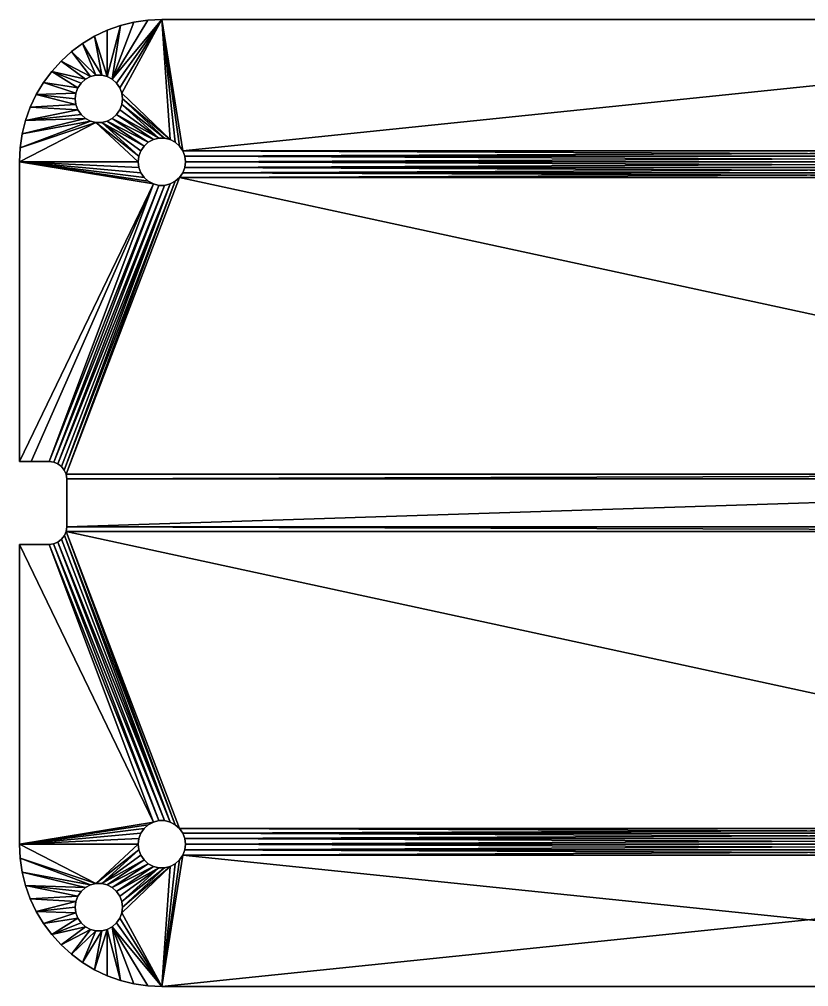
# Model space of a CAD drawing. Extents: x -30875 to 30527, y -21720 to 15906.
# Drawn here: x -30875 to -174, y -21720 to 15906 of the extents above; entities that cross this region are included whole.
import ezdxf

# ---------------------------------------------------------------- set-up
doc = ezdxf.new("R2010")
doc.units = 0
doc.layers.get('0').update_dxf_attribs({"linetype": 'CONTINUOUS'})

msp = doc.modelspace()

# ---------------------------------------------------------------- linework, layer by layer
at = {"color": 7}
for points in [[(-25878, 15879), (-25335, 15906), (-27259, 13574), (-25878, 15879)], [(-27259, 13574), (-25335, 15906), (-27092, 13427), (-27259, 13574)], [(-25878, 15879, -692), (-27259, 13574, -692), (-25335, 15906, -692), (-25878, 15879, -692)], [(-25335, 15906, -692), (-27259, 13574, -692), (-27092, 13427, -692), (-25335, 15906, -692)], [(-27259, 13574), (-26416, 15800), (-25878, 15879), (-27259, 13574)], [(-25878, 15879, -692), (-26416, 15800, -692), (-27259, 13574, -692), (-25878, 15879, -692)], [(-27092, 13427), (-25335, 15906), (-26965, 13243), (-27092, 13427)], [(-25335, 15906, -692), (-27092, 13427, -692), (-26965, 13243, -692), (-25335, 15906, -692)], [(-26965, 13243), (-25335, 15906), (-26887, 13035), (-26965, 13243)], [(-26965, 13243, -692), (-26887, 13035, -692), (-25335, 15906, -692), (-26965, 13243, -692)], [(-26887, 13035), (-25335, 15906), (-25007, 11229), (-26887, 13035)], [(-25007, 11229, -692), (-25335, 15906, -692), (-26887, 13035, -692), (-25007, 11229, -692)], [(-25878, 15879, -692), (-25878, 15879), (-26416, 15800, -692), (-25878, 15879, -692)], [(-26416, 15800, -692), (-25878, 15879), (-26416, 15800), (-26416, 15800, -692)], [(-25335, 15906, -692), (-25335, 15906), (-25878, 15879, -692), (-25335, 15906, -692)], [(-25878, 15879, -692), (-25335, 15906), (-25878, 15879), (-25878, 15879, -692)], [(24987, 15906), (-24517, 10795), (-25335, 15906), (24987, 15906)], [(-25335, 15906), (-24517, 10795), (-24644, 10978), (-25335, 15906)], [(-25335, 15906), (-24644, 10978), (-24810, 11126), (-25335, 15906)], [(-24810, 11126), (-25007, 11229), (-25335, 15906), (-24810, 11126)], [(24987, 15906), (-25335, 15906), (24987, 15906, -692), (24987, 15906)], [(24987, 15906, -692), (-25335, 15906), (-25335, 15906, -692), (24987, 15906, -692)], [(24987, 15906, -692), (-25335, 15906, -692), (-24517, 10795, -692), (24987, 15906, -692)], [(-24517, 10795, -692), (-25335, 15906, -692), (-24644, 10978, -692), (-24517, 10795, -692)], [(-24644, 10978, -692), (-25335, 15906, -692), (-24810, 11126, -692), (-24644, 10978, -692)], [(-24810, 11126, -692), (-25335, 15906, -692), (-25007, 11229, -692), (-24810, 11126, -692)], [(24169, 10795), (-24517, 10795), (24987, 15906), (24169, 10795)], [(-24517, 10795, -692), (24169, 10795, -692), (24987, 15906, -692), (-24517, 10795, -692)], [(-27456, 13678), (-27946, 15252), (-27455, 15484), (-27456, 13678)], [(-27455, 15484, -692), (-27455, 15484), (-27946, 15252, -692), (-27455, 15484, -692)], [(-27946, 15252, -692), (-27455, 15484), (-27946, 15252), (-27946, 15252, -692)], [(-27456, 13678, -692), (-27455, 15484, -692), (-27946, 15252, -692), (-27456, 13678, -692)], [(-27456, 13678), (-27455, 15484), (-26943, 15667), (-27456, 13678)], [(-27456, 13678), (-26943, 15667), (-27259, 13574), (-27456, 13678)], [(-27259, 13574, -692), (-26943, 15667, -692), (-27456, 13678, -692), (-27259, 13574, -692)], [(-27456, 13678, -692), (-26943, 15667, -692), (-27455, 15484, -692), (-27456, 13678, -692)], [(-26943, 15667, -692), (-26943, 15667), (-27455, 15484, -692), (-26943, 15667, -692)], [(-27455, 15484, -692), (-26943, 15667), (-27455, 15484), (-27455, 15484, -692)], [(-27259, 13574), (-26943, 15667), (-26416, 15800), (-27259, 13574)], [(-27259, 13574, -692), (-26416, 15800, -692), (-26943, 15667, -692), (-27259, 13574, -692)], [(-26416, 15800, -692), (-26416, 15800), (-26943, 15667, -692), (-26416, 15800, -692)], [(-26943, 15667, -692), (-26416, 15800), (-26943, 15667), (-26943, 15667, -692)], [(-27672, 13731), (-28413, 14972), (-27946, 15252), (-27672, 13731)], [(-27946, 15252, -692), (-27946, 15252), (-28413, 14972, -692), (-27946, 15252, -692)], [(-28413, 14972, -692), (-27946, 15252), (-28413, 14972), (-28413, 14972, -692)], [(-27672, 13731, -692), (-27946, 15252, -692), (-28413, 14972, -692), (-27672, 13731, -692)], [(-27672, 13731), (-27946, 15252), (-27456, 13678), (-27672, 13731)], [(-27456, 13678, -692), (-27946, 15252, -692), (-27672, 13731, -692), (-27456, 13678, -692)], [(-27894, 13731), (-28849, 14649), (-28413, 14972), (-27894, 13731)], [(-28413, 14972, -692), (-28413, 14972), (-28849, 14649, -692), (-28413, 14972, -692)], [(-28849, 14649, -692), (-28413, 14972), (-28849, 14649), (-28849, 14649, -692)], [(-27894, 13731, -692), (-28413, 14972, -692), (-28849, 14649, -692), (-27894, 13731, -692)], [(-27894, 13731), (-28413, 14972), (-27672, 13731), (-27894, 13731)], [(-27672, 13731, -692), (-28413, 14972, -692), (-27894, 13731, -692), (-27672, 13731, -692)], [(-28110, 13678), (-29252, 14283), (-28849, 14649), (-28110, 13678)], [(-28849, 14649, -692), (-28849, 14649), (-29252, 14283, -692), (-28849, 14649, -692)], [(-29252, 14283, -692), (-28849, 14649), (-29252, 14283), (-29252, 14283, -692)], [(-28110, 13678, -692), (-28849, 14649, -692), (-29252, 14283, -692), (-28110, 13678, -692)], [(-28110, 13678), (-28849, 14649), (-27894, 13731), (-28110, 13678)], [(-27894, 13731, -692), (-28849, 14649, -692), (-28110, 13678, -692), (-27894, 13731, -692)], [(-28308, 13574), (-29617, 13881), (-29252, 14283), (-28308, 13574)], [(-29252, 14283, -692), (-29252, 14283), (-29617, 13881, -692), (-29252, 14283, -692)], [(-29617, 13881, -692), (-29252, 14283), (-29617, 13881), (-29617, 13881, -692)], [(-28308, 13574, -692), (-29252, 14283, -692), (-29617, 13881, -692), (-28308, 13574, -692)], [(-28308, 13574), (-29252, 14283), (-28110, 13678), (-28308, 13574)], [(-28110, 13678, -692), (-29252, 14283, -692), (-28308, 13574, -692), (-28110, 13678, -692)], [(-28601, 13243), (-29941, 13444), (-29617, 13881), (-28601, 13243)], [(-29617, 13881, -692), (-29617, 13881), (-29941, 13444, -692), (-29617, 13881, -692)], [(-29941, 13444, -692), (-29617, 13881), (-29941, 13444), (-29941, 13444, -692)], [(-28601, 13243, -692), (-29617, 13881, -692), (-29941, 13444, -692), (-28601, 13243, -692)], [(-28601, 13243), (-29617, 13881), (-28474, 13427), (-28601, 13243)], [(-28474, 13427), (-29617, 13881), (-28308, 13574), (-28474, 13427)], [(-28308, 13574, -692), (-29617, 13881, -692), (-28474, 13427, -692), (-28308, 13574, -692)], [(-28474, 13427, -692), (-29617, 13881, -692), (-28601, 13243, -692), (-28474, 13427, -692)], [(-28308, 13574), (-28308, 13574, -692), (-28474, 13427), (-28308, 13574)], [(-28474, 13427), (-28308, 13574, -692), (-28474, 13427, -692), (-28474, 13427)], [(-28110, 13678), (-28110, 13678, -692), (-28308, 13574), (-28110, 13678)], [(-28308, 13574), (-28110, 13678, -692), (-28308, 13574, -692), (-28308, 13574)], [(-27894, 13731), (-27894, 13731, -692), (-28110, 13678), (-27894, 13731)], [(-28110, 13678), (-27894, 13731, -692), (-28110, 13678, -692), (-28110, 13678)], [(-27672, 13731), (-27672, 13731, -692), (-27894, 13731), (-27672, 13731)], [(-27894, 13731), (-27672, 13731, -692), (-27894, 13731, -692), (-27894, 13731)], [(-27456, 13678), (-27456, 13678, -692), (-27672, 13731), (-27456, 13678)], [(-27672, 13731), (-27456, 13678, -692), (-27672, 13731, -692), (-27672, 13731)], [(-27259, 13574), (-27259, 13574, -692), (-27456, 13678), (-27259, 13574)], [(-27456, 13678), (-27259, 13574, -692), (-27456, 13678, -692), (-27456, 13678)], [(-27092, 13427), (-27092, 13427, -692), (-27259, 13574), (-27092, 13427)], [(-27259, 13574), (-27092, 13427, -692), (-27259, 13574, -692), (-27259, 13574)], [(-28680, 13035), (-30221, 12978), (-29941, 13444), (-28680, 13035)], [(-29941, 13444, -692), (-29941, 13444), (-30221, 12978, -692), (-29941, 13444, -692)], [(-30221, 12978, -692), (-29941, 13444), (-30221, 12978), (-30221, 12978, -692)], [(-28680, 13035, -692), (-29941, 13444, -692), (-30221, 12978, -692), (-28680, 13035, -692)], [(-28680, 13035), (-29941, 13444), (-28601, 13243), (-28680, 13035)], [(-28601, 13243, -692), (-29941, 13444, -692), (-28680, 13035, -692), (-28601, 13243, -692)], [(-28601, 13243), (-28601, 13243, -692), (-28680, 13035), (-28601, 13243)], [(-28680, 13035), (-28601, 13243, -692), (-28680, 13035, -692), (-28680, 13035)], [(-28474, 13427), (-28474, 13427, -692), (-28601, 13243), (-28474, 13427)], [(-28601, 13243), (-28474, 13427, -692), (-28601, 13243, -692), (-28601, 13243)], [(-26965, 13243), (-26965, 13243, -692), (-27092, 13427), (-26965, 13243)], [(-27092, 13427), (-26965, 13243, -692), (-27092, 13427, -692), (-27092, 13427)], [(-26887, 13035), (-26887, 13035, -692), (-26965, 13243), (-26887, 13035)], [(-26965, 13243), (-26887, 13035, -692), (-26965, 13243, -692), (-26965, 13243)], [(-28680, 12593), (-30453, 12486), (-30221, 12978), (-28680, 12593)], [(-30221, 12978, -692), (-30221, 12978), (-30453, 12486, -692), (-30221, 12978, -692)], [(-30453, 12486, -692), (-30221, 12978), (-30453, 12486), (-30453, 12486, -692)], [(-28680, 12593, -692), (-30221, 12978, -692), (-30453, 12486, -692), (-28680, 12593, -692)], [(-28706, 12814), (-30221, 12978), (-28680, 13035), (-28706, 12814)], [(-28680, 13035, -692), (-30221, 12978, -692), (-28706, 12814, -692), (-28680, 13035, -692)], [(-28680, 12593), (-30221, 12978), (-28706, 12814), (-28680, 12593)], [(-28706, 12814, -692), (-30221, 12978, -692), (-28680, 12593, -692), (-28706, 12814, -692)], [(-28680, 13035), (-28680, 13035, -692), (-28706, 12814), (-28680, 13035)], [(-28706, 12814), (-28680, 13035, -692), (-28706, 12814, -692), (-28706, 12814)], [(-28706, 12814), (-28706, 12814, -692), (-28680, 12593), (-28706, 12814)], [(-28680, 12593), (-28706, 12814, -692), (-28680, 12593, -692), (-28680, 12593)], [(-26887, 13035), (-25007, 11229), (-26860, 12814), (-26887, 13035)], [(-26860, 12814), (-26860, 12814, -692), (-26887, 13035), (-26860, 12814)], [(-26887, 13035), (-26860, 12814, -692), (-26887, 13035, -692), (-26887, 13035)], [(-25007, 11229, -692), (-26887, 13035, -692), (-26860, 12814, -692), (-25007, 11229, -692)], [(-26860, 12814), (-25223, 11283), (-26887, 12593), (-26860, 12814)], [(-26887, 12593), (-26887, 12593, -692), (-26860, 12814), (-26887, 12593)], [(-26860, 12814), (-26887, 12593, -692), (-26860, 12814, -692), (-26860, 12814)], [(-25223, 11283, -692), (-26860, 12814, -692), (-26887, 12593, -692), (-25223, 11283, -692)], [(-26860, 12814), (-25007, 11229), (-25223, 11283), (-26860, 12814)], [(-25007, 11229, -692), (-26860, 12814, -692), (-25223, 11283, -692), (-25007, 11229, -692)], [(-28601, 12385), (-30636, 11974), (-30453, 12486), (-28601, 12385)], [(-30453, 12486, -692), (-30453, 12486), (-30636, 11974, -692), (-30453, 12486, -692)], [(-30636, 11974, -692), (-30453, 12486), (-30636, 11974), (-30636, 11974, -692)], [(-28601, 12385, -692), (-30453, 12486, -692), (-30636, 11974, -692), (-28601, 12385, -692)], [(-28601, 12385), (-30453, 12486), (-28680, 12593), (-28601, 12385)], [(-28680, 12593, -692), (-30453, 12486, -692), (-28601, 12385, -692), (-28680, 12593, -692)], [(-28680, 12593), (-28680, 12593, -692), (-28601, 12385), (-28680, 12593)], [(-28601, 12385), (-28680, 12593, -692), (-28601, 12385, -692), (-28601, 12385)], [(-25446, 11283), (-26965, 12385), (-26887, 12593), (-25446, 11283)], [(-26965, 12385), (-26965, 12385, -692), (-26887, 12593), (-26965, 12385)], [(-26887, 12593), (-26965, 12385, -692), (-26887, 12593, -692), (-26887, 12593)], [(-25446, 11283, -692), (-26887, 12593, -692), (-26965, 12385, -692), (-25446, 11283, -692)], [(-26887, 12593), (-25223, 11283), (-25446, 11283), (-26887, 12593)], [(-25223, 11283, -692), (-26887, 12593, -692), (-25446, 11283, -692), (-25223, 11283, -692)], [(-28110, 11951), (-30768, 11447), (-28308, 12055), (-28110, 11951)], [(-28308, 12055), (-30768, 11447), (-30636, 11974), (-28308, 12055)], [(-28308, 12055, -692), (-30636, 11974, -692), (-30768, 11447, -692), (-28308, 12055, -692)], [(-28308, 12055, -692), (-30768, 11447, -692), (-28110, 11951, -692), (-28308, 12055, -692)], [(-28474, 12202), (-30636, 11974), (-28601, 12385), (-28474, 12202)], [(-28601, 12385, -692), (-30636, 11974, -692), (-28474, 12202, -692), (-28601, 12385, -692)], [(-28308, 12055), (-30636, 11974), (-28474, 12202), (-28308, 12055)], [(-28474, 12202, -692), (-30636, 11974, -692), (-28308, 12055, -692), (-28474, 12202, -692)], [(-28601, 12385), (-28601, 12385, -692), (-28474, 12202), (-28601, 12385)], [(-28474, 12202), (-28601, 12385, -692), (-28474, 12202, -692), (-28474, 12202)], [(-28474, 12202), (-28474, 12202, -692), (-28308, 12055), (-28474, 12202)], [(-28308, 12055), (-28474, 12202, -692), (-28308, 12055, -692), (-28308, 12055)], [(-28308, 12055), (-28308, 12055, -692), (-28110, 11951), (-28308, 12055)], [(-28110, 11951), (-28308, 12055, -692), (-28110, 11951, -692), (-28110, 11951)], [(-25859, 11126), (-27456, 11951), (-27259, 12055), (-25859, 11126)], [(-27456, 11951), (-27456, 11951, -692), (-27259, 12055), (-27456, 11951)], [(-27259, 12055), (-27456, 11951, -692), (-27259, 12055, -692), (-27259, 12055)], [(-25859, 11126, -692), (-27259, 12055, -692), (-27456, 11951, -692), (-25859, 11126, -692)], [(-25662, 11229), (-27259, 12055), (-27092, 12202), (-25662, 11229)], [(-27259, 12055), (-27259, 12055, -692), (-27092, 12202), (-27259, 12055)], [(-27092, 12202), (-27259, 12055, -692), (-27092, 12202, -692), (-27092, 12202)], [(-25662, 11229, -692), (-27092, 12202, -692), (-27259, 12055, -692), (-25662, 11229, -692)], [(-25859, 11126), (-27259, 12055), (-25662, 11229), (-25859, 11126)], [(-25662, 11229, -692), (-27259, 12055, -692), (-25859, 11126, -692), (-25662, 11229, -692)], [(-25446, 11283), (-27092, 12202), (-26965, 12385), (-25446, 11283)], [(-27092, 12202), (-27092, 12202, -692), (-26965, 12385), (-27092, 12202)], [(-26965, 12385), (-27092, 12202, -692), (-26965, 12385, -692), (-26965, 12385)], [(-25446, 11283, -692), (-26965, 12385, -692), (-27092, 12202, -692), (-25446, 11283, -692)], [(-25662, 11229), (-27092, 12202), (-25446, 11283), (-25662, 11229)], [(-25446, 11283, -692), (-27092, 12202, -692), (-25662, 11229, -692), (-25446, 11283, -692)], [(-26258, 10366), (-30875, 10366), (-27894, 11898), (-26258, 10366)], [(-30875, 10366), (-30848, 10909), (-27894, 11898), (-30875, 10366)], [(-27894, 11898, -692), (-30848, 10909, -692), (-30875, 10366, -692), (-27894, 11898, -692)], [(-27894, 11898, -692), (-30875, 10366, -692), (-26258, 10366, -692), (-27894, 11898, -692)], [(-27894, 11898), (-30848, 10909), (-28110, 11951), (-27894, 11898)], [(-28110, 11951), (-30848, 10909), (-30768, 11447), (-28110, 11951)], [(-28110, 11951, -692), (-30768, 11447, -692), (-30848, 10909, -692), (-28110, 11951, -692)], [(-28110, 11951, -692), (-30848, 10909, -692), (-27894, 11898, -692), (-28110, 11951, -692)], [(-30636, 11974, -692), (-30636, 11974), (-30768, 11447, -692), (-30636, 11974, -692)], [(-30768, 11447, -692), (-30636, 11974), (-30768, 11447), (-30768, 11447, -692)], [(-28110, 11951), (-28110, 11951, -692), (-27894, 11898), (-28110, 11951)], [(-27894, 11898), (-28110, 11951, -692), (-27894, 11898, -692), (-27894, 11898)], [(-26258, 10366), (-27894, 11898), (-26231, 10587), (-26258, 10366)], [(-26231, 10587), (-27894, 11898), (-27672, 11898), (-26231, 10587)], [(-27894, 11898), (-27894, 11898, -692), (-27672, 11898), (-27894, 11898)], [(-27672, 11898), (-27894, 11898, -692), (-27672, 11898, -692), (-27672, 11898)], [(-26231, 10587, -692), (-27672, 11898, -692), (-27894, 11898, -692), (-26231, 10587, -692)], [(-26231, 10587, -692), (-27894, 11898, -692), (-26258, 10366, -692), (-26231, 10587, -692)], [(-26026, 10978), (-27672, 11898), (-27456, 11951), (-26026, 10978)], [(-27672, 11898), (-27672, 11898, -692), (-27456, 11951), (-27672, 11898)], [(-27456, 11951), (-27672, 11898, -692), (-27456, 11951, -692), (-27456, 11951)], [(-26026, 10978, -692), (-27456, 11951, -692), (-27672, 11898, -692), (-26026, 10978, -692)], [(-26231, 10587), (-27672, 11898), (-26152, 10795), (-26231, 10587)], [(-26152, 10795), (-27672, 11898), (-26026, 10978), (-26152, 10795)], [(-26026, 10978, -692), (-27672, 11898, -692), (-26152, 10795, -692), (-26026, 10978, -692)], [(-26152, 10795, -692), (-27672, 11898, -692), (-26231, 10587, -692), (-26152, 10795, -692)], [(-26026, 10978), (-27456, 11951), (-25859, 11126), (-26026, 10978)], [(-25859, 11126, -692), (-27456, 11951, -692), (-26026, 10978, -692), (-25859, 11126, -692)], [(-30768, 11447, -692), (-30768, 11447), (-30848, 10909, -692), (-30768, 11447, -692)], [(-30848, 10909, -692), (-30768, 11447), (-30848, 10909), (-30848, 10909, -692)], [(-26152, 10795, -692), (-26152, 10795), (-26026, 10978, -692), (-26152, 10795, -692)], [(-26026, 10978, -692), (-26152, 10795), (-26026, 10978), (-26026, 10978, -692)], [(-26026, 10978, -692), (-26026, 10978), (-25859, 11126, -692), (-26026, 10978, -692)], [(-25859, 11126, -692), (-26026, 10978), (-25859, 11126), (-25859, 11126, -692)], [(-25859, 11126, -692), (-25859, 11126), (-25662, 11229, -692), (-25859, 11126, -692)], [(-25662, 11229, -692), (-25859, 11126), (-25662, 11229), (-25662, 11229, -692)], [(-25662, 11229, -692), (-25662, 11229), (-25446, 11283, -692), (-25662, 11229, -692)], [(-25446, 11283, -692), (-25662, 11229), (-25446, 11283), (-25446, 11283, -692)], [(-25446, 11283, -692), (-25446, 11283), (-25223, 11283, -692), (-25446, 11283, -692)], [(-25223, 11283, -692), (-25446, 11283), (-25223, 11283), (-25223, 11283, -692)], [(-25223, 11283, -692), (-25223, 11283), (-25007, 11229, -692), (-25223, 11283, -692)], [(-25007, 11229, -692), (-25223, 11283), (-25007, 11229), (-25007, 11229, -692)], [(-25007, 11229, -692), (-25007, 11229), (-24810, 11126, -692), (-25007, 11229, -692)], [(-24810, 11126, -692), (-25007, 11229), (-24810, 11126), (-24810, 11126, -692)], [(-24810, 11126, -692), (-24810, 11126), (-24644, 10978, -692), (-24810, 11126, -692)], [(-24644, 10978, -692), (-24810, 11126), (-24644, 10978), (-24644, 10978, -692)], [(-24644, 10978, -692), (-24644, 10978), (-24517, 10795, -692), (-24644, 10978, -692)], [(-24517, 10795, -692), (-24644, 10978), (-24517, 10795), (-24517, 10795, -692)], [(-30848, 10909, -692), (-30848, 10909), (-30875, 10366, -692), (-30848, 10909, -692)], [(-30875, 10366, -692), (-30848, 10909), (-30875, 10366), (-30875, 10366, -692)], [(-26258, 10366, -692), (-26258, 10366), (-26231, 10587, -692), (-26258, 10366, -692)], [(-26231, 10587, -692), (-26258, 10366), (-26231, 10587), (-26231, 10587, -692)], [(-26231, 10587, -692), (-26231, 10587), (-26152, 10795, -692), (-26231, 10587, -692)], [(-26152, 10795, -692), (-26231, 10587), (-26152, 10795), (-26152, 10795, -692)], [(24169, 10795), (-24438, 10587), (-24517, 10795), (24169, 10795)], [(-24517, 10795, -692), (-24517, 10795), (-24438, 10587, -692), (-24517, 10795, -692)], [(-24438, 10587, -692), (-24517, 10795), (-24438, 10587), (-24438, 10587, -692)], [(-24438, 10587, -692), (24090, 10587, -692), (-24517, 10795, -692), (-24438, 10587, -692)], [(-24517, 10795, -692), (24090, 10587, -692), (24169, 10795, -692), (-24517, 10795, -692)], [(24090, 10587), (-24438, 10587), (24169, 10795), (24090, 10587)], [(24090, 10587), (-24411, 10366), (-24438, 10587), (24090, 10587)], [(-24438, 10587, -692), (-24438, 10587), (-24411, 10366, -692), (-24438, 10587, -692)], [(-24411, 10366, -692), (-24438, 10587), (-24411, 10366), (-24411, 10366, -692)], [(-24411, 10366, -692), (24064, 10366, -692), (-24438, 10587, -692), (-24411, 10366, -692)], [(-24438, 10587, -692), (24064, 10366, -692), (24090, 10587, -692), (-24438, 10587, -692)], [(24064, 10366), (-24411, 10366), (24090, 10587), (24064, 10366)], [(-30875, -1291), (-30875, 10366), (-25662, 9503), (-30875, -1291)], [(-25662, 9503), (-30875, 10366), (-25859, 9606), (-25662, 9503)], [(-25859, 9606), (-30875, 10366), (-26026, 9754), (-25859, 9606)], [(-26026, 9754), (-30875, 10366), (-26152, 9937), (-26026, 9754)], [(-26152, 9937), (-30875, 10366), (-26231, 10145), (-26152, 9937)], [(-26231, 10145), (-30875, 10366), (-26258, 10366), (-26231, 10145)], [(-30875, -1291, -692), (-30875, 10366, -692), (-30875, -1291), (-30875, -1291, -692)], [(-30875, -1291), (-30875, 10366, -692), (-30875, 10366), (-30875, -1291)], [(-26258, 10366, -692), (-30875, 10366, -692), (-26231, 10145, -692), (-26258, 10366, -692)], [(-26231, 10145, -692), (-30875, 10366, -692), (-26152, 9937, -692), (-26231, 10145, -692)], [(-26152, 9937, -692), (-30875, 10366, -692), (-26026, 9754, -692), (-26152, 9937, -692)], [(-26026, 9754, -692), (-30875, 10366, -692), (-25859, 9606, -692), (-26026, 9754, -692)], [(-25859, 9606, -692), (-30875, 10366, -692), (-25662, 9503, -692), (-25859, 9606, -692)], [(-25662, 9503, -692), (-30875, 10366, -692), (-30875, -1291, -692), (-25662, 9503, -692)], [(-26231, 10145, -692), (-26231, 10145), (-26258, 10366, -692), (-26231, 10145, -692)], [(-26258, 10366, -692), (-26231, 10145), (-26258, 10366), (-26258, 10366, -692)], [(24090, 10145), (-24438, 10145), (24064, 10366), (24090, 10145)], [(24064, 10366), (-24438, 10145), (-24411, 10366), (24064, 10366)], [(-24411, 10366, -692), (-24411, 10366), (-24438, 10145, -692), (-24411, 10366, -692)], [(-24438, 10145, -692), (-24411, 10366), (-24438, 10145), (-24438, 10145, -692)], [(-24438, 10145, -692), (24090, 10145, -692), (-24411, 10366, -692), (-24438, 10145, -692)], [(-24411, 10366, -692), (24090, 10145, -692), (24064, 10366, -692), (-24411, 10366, -692)], [(-26152, 9937, -692), (-26152, 9937), (-26231, 10145, -692), (-26152, 9937, -692)], [(-26231, 10145, -692), (-26152, 9937), (-26231, 10145), (-26231, 10145, -692)], [(-26026, 9754, -692), (-26026, 9754), (-26152, 9937, -692), (-26026, 9754, -692)], [(-26152, 9937, -692), (-26026, 9754), (-26152, 9937), (-26152, 9937, -692)], [(24296, 9754), (-24644, 9754), (24169, 9937), (24296, 9754)], [(24169, 9937), (-24644, 9754), (-24517, 9937), (24169, 9937)], [(-24517, 9937, -692), (-24517, 9937), (-24644, 9754, -692), (-24517, 9937, -692)], [(-24644, 9754, -692), (-24517, 9937), (-24644, 9754), (-24644, 9754, -692)], [(-24644, 9754, -692), (24296, 9754, -692), (-24517, 9937, -692), (-24644, 9754, -692)], [(24169, 9937), (-24517, 9937), (24090, 10145), (24169, 9937)], [(24090, 10145), (-24517, 9937), (-24438, 10145), (24090, 10145)], [(-24438, 10145, -692), (-24438, 10145), (-24517, 9937, -692), (-24438, 10145, -692)], [(-24517, 9937, -692), (-24438, 10145), (-24517, 9937), (-24517, 9937, -692)], [(-24517, 9937, -692), (24169, 9937, -692), (-24438, 10145, -692), (-24517, 9937, -692)], [(-24517, 9937, -692), (24296, 9754, -692), (24169, 9937, -692), (-24517, 9937, -692)], [(-24438, 10145, -692), (24169, 9937, -692), (24090, 10145, -692), (-24438, 10145, -692)], [(-25662, 9503), (-30413, -1291), (-30875, -1291), (-25662, 9503)], [(-25662, 9503, -692), (-30875, -1291, -692), (-30413, -1291, -692), (-25662, 9503, -692)], [(-25662, 9503), (-29709, -1291), (-30413, -1291), (-25662, 9503)], [(-30413, -1291, -692), (-29709, -1291, -692), (-25662, 9503, -692), (-30413, -1291, -692)], [(-25446, 9449), (-29709, -1291), (-25662, 9503), (-25446, 9449)], [(-25662, 9503, -692), (-29709, -1291, -692), (-25446, 9449, -692), (-25662, 9503, -692)], [(-25446, 9449), (-29536, -1316), (-29709, -1291), (-25446, 9449)], [(-25446, 9449, -692), (-29709, -1291, -692), (-29536, -1316, -692), (-25446, 9449, -692)], [(-25223, 9449), (-29374, -1384), (-29536, -1316), (-25223, 9449)], [(-25223, 9449), (-29536, -1316), (-25446, 9449), (-25223, 9449)], [(-25446, 9449, -692), (-29536, -1316, -692), (-25223, 9449, -692), (-25446, 9449, -692)], [(-25223, 9449, -692), (-29536, -1316, -692), (-29374, -1384, -692), (-25223, 9449, -692)], [(-25007, 9503), (-29235, -1490), (-29374, -1384), (-25007, 9503)], [(-25007, 9503), (-29374, -1384), (-25223, 9449), (-25007, 9503)], [(-25223, 9449, -692), (-29374, -1384, -692), (-25007, 9503, -692), (-25223, 9449, -692)], [(-25007, 9503, -692), (-29374, -1384, -692), (-29235, -1490, -692), (-25007, 9503, -692)], [(-25007, 9503), (-29126, -1628), (-29235, -1490), (-25007, 9503)], [(-25007, 9503, -692), (-29235, -1490, -692), (-29126, -1628, -692), (-25007, 9503, -692)], [(-24810, 9606), (-29056, -1788), (-29126, -1628), (-24810, 9606)], [(-24810, 9606), (-29126, -1628), (-25007, 9503), (-24810, 9606)], [(-25007, 9503, -692), (-29126, -1628, -692), (-24810, 9606, -692), (-25007, 9503, -692)], [(-24810, 9606, -692), (-29126, -1628, -692), (-29056, -1788, -692), (-24810, 9606, -692)], [(28708, -1790), (-29056, -1788), (-24644, 9754), (28708, -1790)], [(-24644, 9754), (-29056, -1788), (-24810, 9606), (-24644, 9754)], [(-24810, 9606, -692), (-29056, -1788, -692), (-24644, 9754, -692), (-24810, 9606, -692)], [(-24644, 9754, -692), (-29056, -1788, -692), (28708, -1790, -692), (-24644, 9754, -692)], [(-25859, 9606, -692), (-25859, 9606), (-26026, 9754, -692), (-25859, 9606, -692)], [(-26026, 9754, -692), (-25859, 9606), (-26026, 9754), (-26026, 9754, -692)], [(-25662, 9503, -692), (-25662, 9503), (-25859, 9606, -692), (-25662, 9503, -692)], [(-25859, 9606, -692), (-25662, 9503), (-25859, 9606), (-25859, 9606, -692)], [(-25446, 9449, -692), (-25446, 9449), (-25662, 9503, -692), (-25446, 9449, -692)], [(-25662, 9503, -692), (-25446, 9449), (-25662, 9503), (-25662, 9503, -692)], [(-25223, 9449, -692), (-25223, 9449), (-25446, 9449, -692), (-25223, 9449, -692)], [(-25446, 9449, -692), (-25223, 9449), (-25446, 9449), (-25446, 9449, -692)], [(-25007, 9503, -692), (-25007, 9503), (-25223, 9449, -692), (-25007, 9503, -692)], [(-25223, 9449, -692), (-25007, 9503), (-25223, 9449), (-25223, 9449, -692)], [(-24810, 9606, -692), (-24810, 9606), (-25007, 9503, -692), (-24810, 9606, -692)], [(-25007, 9503, -692), (-24810, 9606), (-25007, 9503), (-25007, 9503, -692)], [(-24644, 9754, -692), (-24644, 9754), (-24810, 9606, -692), (-24644, 9754, -692)], [(-24810, 9606, -692), (-24644, 9754), (-24810, 9606), (-24810, 9606, -692)], [(24296, 9754), (28708, -1790), (-24644, 9754), (24296, 9754)], [(28708, -1790, -692), (24296, 9754, -692), (-24644, 9754, -692), (28708, -1790, -692)], [(-30875, -1291), (-30413, -1291), (-30875, -1291, -692), (-30875, -1291)], [(-30875, -1291, -692), (-30413, -1291), (-30413, -1291, -692), (-30875, -1291, -692)], [(-30413, -1291), (-29709, -1291), (-30413, -1291, -692), (-30413, -1291)], [(-30413, -1291, -692), (-29709, -1291), (-29709, -1291, -692), (-30413, -1291, -692)], [(-29709, -1291, -692), (-29709, -1291), (-29536, -1316, -692), (-29709, -1291, -692)], [(-29536, -1316, -692), (-29709, -1291), (-29536, -1316), (-29536, -1316, -692)], [(-29536, -1316, -692), (-29536, -1316), (-29374, -1384, -692), (-29536, -1316, -692)], [(-29374, -1384, -692), (-29536, -1316), (-29374, -1384), (-29374, -1384, -692)], [(-29374, -1384, -692), (-29374, -1384), (-29235, -1490, -692), (-29374, -1384, -692)], [(-29235, -1490, -692), (-29374, -1384), (-29235, -1490), (-29235, -1490, -692)], [(-29235, -1490, -692), (-29235, -1490), (-29126, -1628, -692), (-29235, -1490, -692)], [(-29126, -1628, -692), (-29235, -1490), (-29126, -1628), (-29126, -1628, -692)], [(-29126, -1628, -692), (-29126, -1628), (-29056, -1788, -692), (-29126, -1628, -692)], [(-29056, -1788, -692), (-29126, -1628), (-29056, -1788), (-29056, -1788, -692)], [(-29056, -1788, -692), (-29056, -1788), (-29028, -1961, -692), (-29056, -1788, -692)], [(-29028, -1961, -692), (-29056, -1788), (-29028, -1961), (-29028, -1961, -692)], [(28708, -1790), (-29028, -1961), (-29056, -1788), (28708, -1790)], [(-29056, -1788, -692), (-29028, -1961, -692), (28708, -1790, -692), (-29056, -1788, -692)], [(28680, -1965), (-29028, -1961), (28708, -1790), (28680, -1965)], [(28708, -1790, -692), (-29028, -1961, -692), (28680, -1965, -692), (28708, -1790, -692)], [(-29028, -1961), (-29028, -3830), (-29028, -1961, -692), (-29028, -1961)], [(-29028, -1961, -692), (-29028, -3830), (-29028, -3830, -692), (-29028, -1961, -692)], [(-29028, -1961), (28680, -1965), (-29028, -3830), (-29028, -1961)], [(28680, -1965, -692), (-29028, -1961, -692), (-29028, -3830, -692), (28680, -1965, -692)], [(-29028, -3830), (28680, -1965), (28680, -3830), (-29028, -3830)], [(28680, -1965, -692), (-29028, -3830, -692), (28680, -3830, -692), (28680, -1965, -692)], [(-29052, -4009, -692), (-29052, -4009), (-29121, -4176, -692), (-29052, -4009, -692)], [(-29121, -4176, -692), (-29052, -4009), (-29121, -4176), (-29121, -4176, -692)], [(-24810, -15420), (-29121, -4176), (-29052, -4009), (-24810, -15420)], [(-24810, -15420, -692), (-29052, -4009, -692), (-29121, -4176, -692), (-24810, -15420, -692)], [(-29028, -3830, -692), (-29028, -3830), (-29052, -4009, -692), (-29028, -3830, -692)], [(-29052, -4009, -692), (-29028, -3830), (-29052, -4009), (-29052, -4009, -692)], [(-29052, -4009), (-29028, -3830), (28704, -4009), (-29052, -4009)], [(28704, -4009, -692), (-29028, -3830, -692), (-29052, -4009, -692), (28704, -4009, -692)], [(28704, -4009), (24296, -15567), (-29052, -4009), (28704, -4009)], [(-29052, -4009), (24296, -15567), (-24644, -15567), (-29052, -4009)], [(-29052, -4009), (-24644, -15567), (-24810, -15420), (-29052, -4009)], [(28704, -4009, -692), (-29052, -4009, -692), (24296, -15567, -692), (28704, -4009, -692)], [(24296, -15567, -692), (-29052, -4009, -692), (-24644, -15567, -692), (24296, -15567, -692)], [(-24644, -15567, -692), (-29052, -4009, -692), (-24810, -15420, -692), (-24644, -15567, -692)], [(-29028, -3830), (28680, -3830), (28704, -4009), (-29028, -3830)], [(28680, -3830, -692), (-29028, -3830, -692), (28704, -4009, -692), (28680, -3830, -692)], [(-29541, -4499, -692), (-29541, -4499), (-29721, -4523, -692), (-29541, -4499, -692)], [(-29721, -4523, -692), (-29541, -4499), (-29721, -4523), (-29721, -4523, -692)], [(-25446, -15263), (-29721, -4523), (-29541, -4499), (-25446, -15263)], [(-25446, -15263, -692), (-29541, -4499, -692), (-29721, -4523, -692), (-25446, -15263, -692)], [(-29374, -4430, -692), (-29374, -4430), (-29541, -4499, -692), (-29374, -4430, -692)], [(-29541, -4499, -692), (-29374, -4430), (-29541, -4499), (-29541, -4499, -692)], [(-25223, -15263), (-29541, -4499), (-29374, -4430), (-25223, -15263)], [(-25223, -15263, -692), (-29374, -4430, -692), (-29541, -4499, -692), (-25223, -15263, -692)], [(-25446, -15263), (-29541, -4499), (-25223, -15263), (-25446, -15263)], [(-25223, -15263, -692), (-29541, -4499, -692), (-25446, -15263, -692), (-25223, -15263, -692)], [(-29231, -4320, -692), (-29231, -4320), (-29374, -4430, -692), (-29231, -4320, -692)], [(-29374, -4430, -692), (-29231, -4320), (-29374, -4430), (-29374, -4430, -692)], [(-25007, -15316), (-29374, -4430), (-29231, -4320), (-25007, -15316)], [(-25007, -15316, -692), (-29231, -4320, -692), (-29374, -4430, -692), (-25007, -15316, -692)], [(-25223, -15263), (-29374, -4430), (-25007, -15316), (-25223, -15263)], [(-25007, -15316, -692), (-29374, -4430, -692), (-25223, -15263, -692), (-25007, -15316, -692)], [(-29121, -4176, -692), (-29121, -4176), (-29231, -4320, -692), (-29121, -4176, -692)], [(-29231, -4320, -692), (-29121, -4176), (-29231, -4320), (-29231, -4320, -692)], [(-25007, -15316), (-29231, -4320), (-29121, -4176), (-25007, -15316)], [(-25007, -15316, -692), (-29121, -4176, -692), (-29231, -4320, -692), (-25007, -15316, -692)], [(-25007, -15316), (-29121, -4176), (-24810, -15420), (-25007, -15316)], [(-24810, -15420, -692), (-29121, -4176, -692), (-25007, -15316, -692), (-24810, -15420, -692)], [(-29721, -4523), (-30875, -4523), (-29721, -4523, -692), (-29721, -4523)], [(-29721, -4523, -692), (-30875, -4523), (-30875, -4523, -692), (-29721, -4523, -692)], [(-25662, -15316), (-30875, -16180), (-30875, -4523), (-25662, -15316)], [(-25662, -15316), (-30875, -4523), (-29721, -4523), (-25662, -15316)], [(-30875, -4523), (-30875, -16180), (-30875, -4523, -692), (-30875, -4523)], [(-30875, -4523, -692), (-30875, -16180), (-30875, -16180, -692), (-30875, -4523, -692)], [(-25662, -15316, -692), (-29721, -4523, -692), (-30875, -4523, -692), (-25662, -15316, -692)], [(-25662, -15316, -692), (-30875, -4523, -692), (-30875, -16180, -692), (-25662, -15316, -692)], [(-25662, -15316), (-29721, -4523), (-25446, -15263), (-25662, -15316)], [(-25446, -15263, -692), (-29721, -4523, -692), (-25662, -15316, -692), (-25446, -15263, -692)], [(-25859, -15420), (-30875, -16180), (-25662, -15316), (-25859, -15420)], [(-25859, -15420, -692), (-25662, -15316, -692), (-30875, -16180, -692), (-25859, -15420, -692)], [(-26026, -15567), (-30875, -16180), (-25859, -15420), (-26026, -15567)], [(-30875, -16180, -692), (-26026, -15567, -692), (-25859, -15420, -692), (-30875, -16180, -692)], [(-26026, -15567, -692), (-26026, -15567), (-25859, -15420, -692), (-26026, -15567, -692)], [(-25859, -15420, -692), (-26026, -15567), (-25859, -15420), (-25859, -15420, -692)], [(-25859, -15420, -692), (-25859, -15420), (-25662, -15316, -692), (-25859, -15420, -692)], [(-25662, -15316, -692), (-25859, -15420), (-25662, -15316), (-25662, -15316, -692)], [(-25662, -15316, -692), (-25662, -15316), (-25446, -15263, -692), (-25662, -15316, -692)], [(-25446, -15263, -692), (-25662, -15316), (-25446, -15263), (-25446, -15263, -692)], [(-25446, -15263, -692), (-25446, -15263), (-25223, -15263, -692), (-25446, -15263, -692)], [(-25223, -15263, -692), (-25446, -15263), (-25223, -15263), (-25223, -15263, -692)], [(-25223, -15263, -692), (-25223, -15263), (-25007, -15316, -692), (-25223, -15263, -692)], [(-25007, -15316, -692), (-25223, -15263), (-25007, -15316), (-25007, -15316, -692)], [(-25007, -15316, -692), (-25007, -15316), (-24810, -15420, -692), (-25007, -15316, -692)], [(-24810, -15420, -692), (-25007, -15316), (-24810, -15420), (-24810, -15420, -692)], [(-24810, -15420, -692), (-24810, -15420), (-24644, -15567, -692), (-24810, -15420, -692)], [(-24644, -15567, -692), (-24810, -15420), (-24644, -15567), (-24644, -15567, -692)], [(-26152, -15751), (-30875, -16180), (-26026, -15567), (-26152, -15751)], [(-30875, -16180, -692), (-26152, -15751, -692), (-26026, -15567, -692), (-30875, -16180, -692)], [(-26231, -15959), (-30875, -16180), (-26152, -15751), (-26231, -15959)], [(-26231, -15959, -692), (-26152, -15751, -692), (-30875, -16180, -692), (-26231, -15959, -692)], [(-26231, -15959, -692), (-26231, -15959), (-26152, -15751, -692), (-26231, -15959, -692)], [(-26152, -15751, -692), (-26231, -15959), (-26152, -15751), (-26152, -15751, -692)], [(-26152, -15751, -692), (-26152, -15751), (-26026, -15567, -692), (-26152, -15751, -692)], [(-26026, -15567, -692), (-26152, -15751), (-26026, -15567), (-26026, -15567, -692)], [(24296, -15567), (-24517, -15751), (-24644, -15567), (24296, -15567)], [(-24644, -15567, -692), (-24644, -15567), (-24517, -15751, -692), (-24644, -15567, -692)], [(-24517, -15751, -692), (-24644, -15567), (-24517, -15751), (-24517, -15751, -692)], [(24296, -15567, -692), (-24644, -15567, -692), (24169, -15751, -692), (24296, -15567, -692)], [(24169, -15751, -692), (-24644, -15567, -692), (-24517, -15751, -692), (24169, -15751, -692)], [(24169, -15751), (-24517, -15751), (24296, -15567), (24169, -15751)], [(24169, -15751), (-24438, -15959), (-24517, -15751), (24169, -15751)], [(-24517, -15751, -692), (-24517, -15751), (-24438, -15959, -692), (-24517, -15751, -692)], [(-24438, -15959, -692), (-24517, -15751), (-24438, -15959), (-24438, -15959, -692)], [(24169, -15751, -692), (-24517, -15751, -692), (24090, -15959, -692), (24169, -15751, -692)], [(24090, -15959, -692), (-24517, -15751, -692), (-24438, -15959, -692), (24090, -15959, -692)], [(24090, -15959), (-24438, -15959), (24169, -15751), (24090, -15959)], [(-26258, -16180), (-30875, -16180), (-26231, -15959), (-26258, -16180)], [(-30875, -16180, -692), (-26258, -16180, -692), (-26231, -15959, -692), (-30875, -16180, -692)], [(-26258, -16180, -692), (-26258, -16180), (-26231, -15959, -692), (-26258, -16180, -692)], [(-26231, -15959, -692), (-26258, -16180), (-26231, -15959), (-26231, -15959, -692)], [(24090, -15959), (-24411, -16180), (-24438, -15959), (24090, -15959)], [(-24438, -15959, -692), (-24438, -15959), (-24411, -16180, -692), (-24438, -15959, -692)], [(-24411, -16180, -692), (-24438, -15959), (-24411, -16180), (-24411, -16180, -692)], [(24090, -15959, -692), (-24438, -15959, -692), (24064, -16180, -692), (24090, -15959, -692)], [(24064, -16180, -692), (-24438, -15959, -692), (-24411, -16180, -692), (24064, -16180, -692)], [(24064, -16180), (-24411, -16180), (24090, -15959), (24064, -16180)], [(-27894, -17711), (-30848, -16723), (-30875, -16180), (-27894, -17711)], [(-27894, -17711), (-30875, -16180), (-26258, -16180), (-27894, -17711)], [(-30875, -16180, -692), (-30875, -16180), (-30848, -16723, -692), (-30875, -16180, -692)], [(-30848, -16723, -692), (-30875, -16180), (-30848, -16723), (-30848, -16723, -692)], [(-30848, -16723, -692), (-27894, -17711, -692), (-30875, -16180, -692), (-30848, -16723, -692)], [(-30875, -16180, -692), (-27894, -17711, -692), (-26258, -16180, -692), (-30875, -16180, -692)], [(-26258, -16180), (-26231, -16401), (-27894, -17711), (-26258, -16180)], [(-26258, -16180, -692), (-27894, -17711, -692), (-26231, -16401, -692), (-26258, -16180, -692)], [(-27894, -17711), (-26231, -16401), (-27672, -17711), (-27894, -17711)], [(-26231, -16401, -692), (-27894, -17711, -692), (-27672, -17711, -692), (-26231, -16401, -692)], [(-27672, -17711), (-26231, -16401), (-26152, -16609), (-27672, -17711)], [(-27672, -17711, -692), (-26152, -16609, -692), (-26231, -16401, -692), (-27672, -17711, -692)], [(-26231, -16401, -692), (-26231, -16401), (-26258, -16180, -692), (-26231, -16401, -692)], [(-26258, -16180, -692), (-26231, -16401), (-26258, -16180), (-26258, -16180, -692)], [(-26152, -16609, -692), (-26152, -16609), (-26231, -16401, -692), (-26152, -16609, -692)], [(-26231, -16401, -692), (-26152, -16609), (-26231, -16401), (-26231, -16401, -692)], [(-24438, -16401), (24090, -16401), (-24517, -16609), (-24438, -16401)], [(-24517, -16609), (24090, -16401), (24169, -16609), (-24517, -16609)], [(-24438, -16401, -692), (-24438, -16401), (-24517, -16609, -692), (-24438, -16401, -692)], [(-24517, -16609, -692), (-24438, -16401), (-24517, -16609), (-24517, -16609, -692)], [(24169, -16609, -692), (-24438, -16401, -692), (-24517, -16609, -692), (24169, -16609, -692)], [(24090, -16401), (-24438, -16401), (24064, -16180), (24090, -16401)], [(24064, -16180), (-24438, -16401), (-24411, -16180), (24064, -16180)], [(-24411, -16180, -692), (-24411, -16180), (-24438, -16401, -692), (-24411, -16180, -692)], [(-24438, -16401, -692), (-24411, -16180), (-24438, -16401), (-24438, -16401, -692)], [(24090, -16401, -692), (-24411, -16180, -692), (-24438, -16401, -692), (24090, -16401, -692)], [(24090, -16401, -692), (-24438, -16401, -692), (24169, -16609, -692), (24090, -16401, -692)], [(24064, -16180, -692), (-24411, -16180, -692), (24090, -16401, -692), (24064, -16180, -692)], [(-28110, -17765), (-30768, -17261), (-30848, -16723), (-28110, -17765)], [(-28110, -17765), (-30848, -16723), (-27894, -17711), (-28110, -17765)], [(-30848, -16723, -692), (-30848, -16723), (-30768, -17261, -692), (-30848, -16723, -692)], [(-30768, -17261, -692), (-30848, -16723), (-30768, -17261), (-30768, -17261, -692)], [(-27894, -17711, -692), (-30848, -16723, -692), (-28110, -17765, -692), (-27894, -17711, -692)], [(-28110, -17765, -692), (-30848, -16723, -692), (-30768, -17261, -692), (-28110, -17765, -692)], [(-27672, -17711), (-26152, -16609), (-26026, -16792), (-27672, -17711)], [(-27672, -17711, -692), (-26026, -16792, -692), (-26152, -16609, -692), (-27672, -17711, -692)], [(-27672, -17711), (-26026, -16792), (-27456, -17765), (-27672, -17711)], [(-27456, -17765, -692), (-26026, -16792, -692), (-27672, -17711, -692), (-27456, -17765, -692)], [(-27456, -17765), (-26026, -16792), (-25859, -16940), (-27456, -17765)], [(-27456, -17765, -692), (-25859, -16940, -692), (-26026, -16792, -692), (-27456, -17765, -692)], [(-26026, -16792, -692), (-26026, -16792), (-26152, -16609, -692), (-26026, -16792, -692)], [(-26152, -16609, -692), (-26026, -16792), (-26152, -16609), (-26152, -16609, -692)], [(-25859, -16940, -692), (-25859, -16940), (-26026, -16792, -692), (-25859, -16940, -692)], [(-26026, -16792, -692), (-25859, -16940), (-26026, -16792), (-26026, -16792, -692)], [(-25335, -21720), (24169, -16609), (24987, -21720), (-25335, -21720)], [(-24517, -16609), (24169, -16609), (-25335, -21720), (-24517, -16609)], [(-25335, -21720), (-24644, -16792), (-24517, -16609), (-25335, -21720)], [(24987, -21720, -692), (-24517, -16609, -692), (-25335, -21720, -692), (24987, -21720, -692)], [(-25335, -21720, -692), (-24517, -16609, -692), (-24644, -16792, -692), (-25335, -21720, -692)], [(-25335, -21720), (-24810, -16940), (-24644, -16792), (-25335, -21720)], [(-25335, -21720, -692), (-24644, -16792, -692), (-24810, -16940, -692), (-25335, -21720, -692)], [(-24644, -16792, -692), (-24644, -16792), (-24810, -16940, -692), (-24644, -16792, -692)], [(-24810, -16940, -692), (-24644, -16792), (-24810, -16940), (-24810, -16940, -692)], [(-24517, -16609, -692), (-24517, -16609), (-24644, -16792, -692), (-24517, -16609, -692)], [(-24644, -16792, -692), (-24517, -16609), (-24644, -16792), (-24644, -16792, -692)], [(24169, -16609, -692), (-24517, -16609, -692), (24987, -21720, -692), (24169, -16609, -692)], [(-28308, -17868), (-30636, -17788), (-30768, -17261), (-28308, -17868)], [(-28308, -17868), (-30768, -17261), (-28110, -17765), (-28308, -17868)], [(-30768, -17261, -692), (-30768, -17261), (-30636, -17788, -692), (-30768, -17261, -692)], [(-30636, -17788, -692), (-30768, -17261), (-30636, -17788), (-30636, -17788, -692)], [(-28110, -17765, -692), (-30768, -17261, -692), (-28308, -17868, -692), (-28110, -17765, -692)], [(-28308, -17868, -692), (-30768, -17261, -692), (-30636, -17788, -692), (-28308, -17868, -692)], [(-27456, -17765), (-25859, -16940), (-27259, -17868), (-27456, -17765)], [(-27259, -17868, -692), (-25859, -16940, -692), (-27456, -17765, -692), (-27259, -17868, -692)], [(-27259, -17868), (-25859, -16940), (-25662, -17043), (-27259, -17868)], [(-27259, -17868, -692), (-25662, -17043, -692), (-25859, -16940, -692), (-27259, -17868, -692)], [(-27259, -17868), (-25662, -17043), (-27092, -18016), (-27259, -17868)], [(-27092, -18016, -692), (-25662, -17043, -692), (-27259, -17868, -692), (-27092, -18016, -692)], [(-27092, -18016), (-25662, -17043), (-25446, -17096), (-27092, -18016)], [(-27092, -18016, -692), (-25446, -17096, -692), (-25662, -17043, -692), (-27092, -18016, -692)], [(-27092, -18016), (-25446, -17096), (-26965, -18199), (-27092, -18016)], [(-26965, -18199, -692), (-25446, -17096, -692), (-27092, -18016, -692), (-26965, -18199, -692)], [(-26965, -18199), (-25446, -17096), (-26887, -18407), (-26965, -18199)], [(-26887, -18407, -692), (-25446, -17096, -692), (-26965, -18199, -692), (-26887, -18407, -692)], [(-26860, -18628), (-25007, -17043), (-26887, -18849), (-26860, -18628)], [(-26887, -18849), (-25007, -17043), (-25335, -21720), (-26887, -18849)], [(-26887, -18849, -692), (-25335, -21720, -692), (-25007, -17043, -692), (-26887, -18849, -692)], [(-26887, -18849, -692), (-25007, -17043, -692), (-26860, -18628, -692), (-26887, -18849, -692)], [(-26887, -18407), (-25446, -17096), (-25223, -17096), (-26887, -18407)], [(-26887, -18407), (-25223, -17096), (-26860, -18628), (-26887, -18407)], [(-26860, -18628, -692), (-25223, -17096, -692), (-26887, -18407, -692), (-26860, -18628, -692)], [(-26887, -18407, -692), (-25223, -17096, -692), (-25446, -17096, -692), (-26887, -18407, -692)], [(-26860, -18628), (-25223, -17096), (-25007, -17043), (-26860, -18628)], [(-26860, -18628, -692), (-25007, -17043, -692), (-25223, -17096, -692), (-26860, -18628, -692)], [(-25662, -17043, -692), (-25662, -17043), (-25859, -16940, -692), (-25662, -17043, -692)], [(-25859, -16940, -692), (-25662, -17043), (-25859, -16940), (-25859, -16940, -692)], [(-25446, -17096, -692), (-25446, -17096), (-25662, -17043, -692), (-25446, -17096, -692)], [(-25662, -17043, -692), (-25446, -17096), (-25662, -17043), (-25662, -17043, -692)], [(-25223, -17096, -692), (-25223, -17096), (-25446, -17096, -692), (-25223, -17096, -692)], [(-25446, -17096, -692), (-25223, -17096), (-25446, -17096), (-25446, -17096, -692)], [(-25007, -17043), (-24810, -16940), (-25335, -21720), (-25007, -17043)], [(-24810, -16940, -692), (-25007, -17043, -692), (-25335, -21720, -692), (-24810, -16940, -692)], [(-25007, -17043, -692), (-25007, -17043), (-25223, -17096, -692), (-25007, -17043, -692)], [(-25223, -17096, -692), (-25007, -17043), (-25223, -17096), (-25223, -17096, -692)], [(-24810, -16940, -692), (-24810, -16940), (-25007, -17043, -692), (-24810, -16940, -692)], [(-25007, -17043, -692), (-24810, -16940), (-25007, -17043), (-25007, -17043, -692)], [(-28601, -18199), (-30453, -18300), (-30636, -17788), (-28601, -18199)], [(-28601, -18199), (-30636, -17788), (-28474, -18016), (-28601, -18199)], [(-28474, -18016), (-30636, -17788), (-28308, -17868), (-28474, -18016)], [(-30636, -17788, -692), (-30636, -17788), (-30453, -18300, -692), (-30636, -17788, -692)], [(-30453, -18300, -692), (-30636, -17788), (-30453, -18300), (-30453, -18300, -692)], [(-28308, -17868, -692), (-30636, -17788, -692), (-28474, -18016, -692), (-28308, -17868, -692)], [(-28474, -18016, -692), (-30636, -17788, -692), (-28601, -18199, -692), (-28474, -18016, -692)], [(-28601, -18199, -692), (-30636, -17788, -692), (-30453, -18300, -692), (-28601, -18199, -692)], [(-28474, -18016), (-28474, -18016, -692), (-28601, -18199), (-28474, -18016)], [(-28601, -18199), (-28474, -18016, -692), (-28601, -18199, -692), (-28601, -18199)], [(-28308, -17868), (-28308, -17868, -692), (-28474, -18016), (-28308, -17868)], [(-28474, -18016), (-28308, -17868, -692), (-28474, -18016, -692), (-28474, -18016)], [(-28110, -17765), (-28110, -17765, -692), (-28308, -17868), (-28110, -17765)], [(-28308, -17868), (-28110, -17765, -692), (-28308, -17868, -692), (-28308, -17868)], [(-27894, -17711), (-27894, -17711, -692), (-28110, -17765), (-27894, -17711)], [(-28110, -17765), (-27894, -17711, -692), (-28110, -17765, -692), (-28110, -17765)], [(-27672, -17711), (-27672, -17711, -692), (-27894, -17711), (-27672, -17711)], [(-27894, -17711), (-27672, -17711, -692), (-27894, -17711, -692), (-27894, -17711)], [(-27456, -17765), (-27456, -17765, -692), (-27672, -17711), (-27456, -17765)], [(-27672, -17711), (-27456, -17765, -692), (-27672, -17711, -692), (-27672, -17711)], [(-27259, -17868), (-27259, -17868, -692), (-27456, -17765), (-27259, -17868)], [(-27456, -17765), (-27259, -17868, -692), (-27456, -17765, -692), (-27456, -17765)], [(-27092, -18016), (-27092, -18016, -692), (-27259, -17868), (-27092, -18016)], [(-27259, -17868), (-27092, -18016, -692), (-27259, -17868, -692), (-27259, -17868)], [(-26965, -18199), (-26965, -18199, -692), (-27092, -18016), (-26965, -18199)], [(-27092, -18016), (-26965, -18199, -692), (-27092, -18016, -692), (-27092, -18016)], [(-28680, -18407), (-30453, -18300), (-28601, -18199), (-28680, -18407)], [(-28601, -18199, -692), (-30453, -18300, -692), (-28680, -18407, -692), (-28601, -18199, -692)], [(-28680, -18407), (-30221, -18791), (-30453, -18300), (-28680, -18407)], [(-30453, -18300, -692), (-30453, -18300), (-30221, -18791, -692), (-30453, -18300, -692)], [(-30221, -18791, -692), (-30453, -18300), (-30221, -18791), (-30221, -18791, -692)], [(-28680, -18407, -692), (-30453, -18300, -692), (-30221, -18791, -692), (-28680, -18407, -692)], [(-28706, -18628), (-30221, -18791), (-28680, -18407), (-28706, -18628)], [(-28680, -18407, -692), (-30221, -18791, -692), (-28706, -18628, -692), (-28680, -18407, -692)], [(-28680, -18407), (-28680, -18407, -692), (-28706, -18628), (-28680, -18407)], [(-28706, -18628), (-28680, -18407, -692), (-28706, -18628, -692), (-28706, -18628)], [(-28601, -18199), (-28601, -18199, -692), (-28680, -18407), (-28601, -18199)], [(-28680, -18407), (-28601, -18199, -692), (-28680, -18407, -692), (-28680, -18407)], [(-26887, -18407), (-26887, -18407, -692), (-26965, -18199), (-26887, -18407)], [(-26965, -18199), (-26887, -18407, -692), (-26965, -18199, -692), (-26965, -18199)], [(-26860, -18628), (-26860, -18628, -692), (-26887, -18407), (-26860, -18628)], [(-26887, -18407), (-26860, -18628, -692), (-26887, -18407, -692), (-26887, -18407)], [(-28680, -18849), (-30221, -18791), (-28706, -18628), (-28680, -18849)], [(-28706, -18628, -692), (-30221, -18791, -692), (-28680, -18849, -692), (-28706, -18628, -692)], [(-28680, -18849), (-29941, -19258), (-30221, -18791), (-28680, -18849)], [(-30221, -18791, -692), (-30221, -18791), (-29941, -19258, -692), (-30221, -18791, -692)], [(-29941, -19258, -692), (-30221, -18791), (-29941, -19258), (-29941, -19258, -692)], [(-28680, -18849, -692), (-30221, -18791, -692), (-29941, -19258, -692), (-28680, -18849, -692)], [(-28706, -18628), (-28706, -18628, -692), (-28680, -18849), (-28706, -18628)], [(-28680, -18849), (-28706, -18628, -692), (-28680, -18849, -692), (-28680, -18849)], [(-26887, -18849), (-26887, -18849, -692), (-26860, -18628), (-26887, -18849)], [(-26860, -18628), (-26887, -18849, -692), (-26860, -18628, -692), (-26860, -18628)], [(-28601, -19057), (-29941, -19258), (-28680, -18849), (-28601, -19057)], [(-28680, -18849, -692), (-29941, -19258, -692), (-28601, -19057, -692), (-28680, -18849, -692)], [(-28601, -19057), (-29617, -19694), (-29941, -19258), (-28601, -19057)], [(-28601, -19057, -692), (-29941, -19258, -692), (-29617, -19694, -692), (-28601, -19057, -692)], [(-28474, -19240), (-29617, -19694), (-28601, -19057), (-28474, -19240)], [(-28601, -19057, -692), (-29617, -19694, -692), (-28474, -19240, -692), (-28601, -19057, -692)], [(-28680, -18849), (-28680, -18849, -692), (-28601, -19057), (-28680, -18849)], [(-28601, -19057), (-28680, -18849, -692), (-28601, -19057, -692), (-28601, -19057)], [(-28601, -19057), (-28601, -19057, -692), (-28474, -19240), (-28601, -19057)], [(-28474, -19240), (-28601, -19057, -692), (-28474, -19240, -692), (-28474, -19240)], [(-25335, -21720), (-27092, -19240), (-26965, -19057), (-25335, -21720)], [(-27092, -19240), (-27092, -19240, -692), (-26965, -19057), (-27092, -19240)], [(-26965, -19057), (-27092, -19240, -692), (-26965, -19057, -692), (-26965, -19057)], [(-27092, -19240, -692), (-25335, -21720, -692), (-26965, -19057, -692), (-27092, -19240, -692)], [(-26887, -18849), (-25335, -21720), (-26965, -19057), (-26887, -18849)], [(-26965, -19057), (-26965, -19057, -692), (-26887, -18849), (-26965, -19057)], [(-26887, -18849), (-26965, -19057, -692), (-26887, -18849, -692), (-26887, -18849)], [(-26965, -19057, -692), (-25335, -21720, -692), (-26887, -18849, -692), (-26965, -19057, -692)], [(-29941, -19258, -692), (-29941, -19258), (-29617, -19694, -692), (-29941, -19258, -692)], [(-29617, -19694, -692), (-29941, -19258), (-29617, -19694), (-29617, -19694, -692)], [(-28308, -19388), (-29617, -19694), (-28474, -19240), (-28308, -19388)], [(-28474, -19240, -692), (-29617, -19694, -692), (-28308, -19388, -692), (-28474, -19240, -692)], [(-28308, -19388), (-29252, -20097), (-29617, -19694), (-28308, -19388)], [(-28308, -19388, -692), (-29617, -19694, -692), (-29252, -20097, -692), (-28308, -19388, -692)], [(-28110, -19491), (-29252, -20097), (-28308, -19388), (-28110, -19491)], [(-28308, -19388, -692), (-29252, -20097, -692), (-28110, -19491, -692), (-28308, -19388, -692)], [(-28110, -19491), (-28849, -20462), (-29252, -20097), (-28110, -19491)], [(-28110, -19491, -692), (-29252, -20097, -692), (-28849, -20462, -692), (-28110, -19491, -692)], [(-27894, -19545), (-28849, -20462), (-28110, -19491), (-27894, -19545)], [(-28110, -19491, -692), (-28849, -20462, -692), (-27894, -19545, -692), (-28110, -19491, -692)], [(-27894, -19545), (-28413, -20786), (-28849, -20462), (-27894, -19545)], [(-27894, -19545, -692), (-28849, -20462, -692), (-28413, -20786, -692), (-27894, -19545, -692)], [(-28474, -19240), (-28474, -19240, -692), (-28308, -19388), (-28474, -19240)], [(-28308, -19388), (-28474, -19240, -692), (-28308, -19388, -692), (-28308, -19388)], [(-27672, -19545), (-27946, -21066), (-28413, -20786), (-27672, -19545)], [(-27672, -19545), (-28413, -20786), (-27894, -19545), (-27672, -19545)], [(-27894, -19545, -692), (-28413, -20786, -692), (-27672, -19545, -692), (-27894, -19545, -692)], [(-27672, -19545, -692), (-28413, -20786, -692), (-27946, -21066, -692), (-27672, -19545, -692)], [(-28308, -19388), (-28308, -19388, -692), (-28110, -19491), (-28308, -19388)], [(-28110, -19491), (-28308, -19388, -692), (-28110, -19491, -692), (-28110, -19491)], [(-28110, -19491), (-28110, -19491, -692), (-27894, -19545), (-28110, -19491)], [(-27894, -19545), (-28110, -19491, -692), (-27894, -19545, -692), (-27894, -19545)], [(-27456, -19491), (-27455, -21298), (-27946, -21066), (-27456, -19491)], [(-27456, -19491), (-27946, -21066), (-27672, -19545), (-27456, -19491)], [(-27672, -19545, -692), (-27946, -21066, -692), (-27456, -19491, -692), (-27672, -19545, -692)], [(-27456, -19491, -692), (-27946, -21066, -692), (-27455, -21298, -692), (-27456, -19491, -692)], [(-27894, -19545), (-27894, -19545, -692), (-27672, -19545), (-27894, -19545)], [(-27672, -19545), (-27894, -19545, -692), (-27672, -19545, -692), (-27672, -19545)], [(-27672, -19545), (-27672, -19545, -692), (-27456, -19491), (-27672, -19545)], [(-27456, -19491), (-27672, -19545, -692), (-27456, -19491, -692), (-27456, -19491)], [(-27259, -19388), (-26943, -21481), (-27456, -19491), (-27259, -19388)], [(-27456, -19491), (-27456, -19491, -692), (-27259, -19388), (-27456, -19491)], [(-27259, -19388), (-27456, -19491, -692), (-27259, -19388, -692), (-27259, -19388)], [(-27456, -19491, -692), (-26943, -21481, -692), (-27259, -19388, -692), (-27456, -19491, -692)], [(-27456, -19491), (-26943, -21481), (-27455, -21298), (-27456, -19491)], [(-27456, -19491, -692), (-27455, -21298, -692), (-26943, -21481, -692), (-27456, -19491, -692)], [(-25335, -21720), (-27259, -19388), (-27092, -19240), (-25335, -21720)], [(-27259, -19388), (-27259, -19388, -692), (-27092, -19240), (-27259, -19388)], [(-27092, -19240), (-27259, -19388, -692), (-27092, -19240, -692), (-27092, -19240)], [(-27259, -19388, -692), (-25335, -21720, -692), (-27092, -19240, -692), (-27259, -19388, -692)], [(-25878, -21693), (-27259, -19388), (-25335, -21720), (-25878, -21693)], [(-25878, -21693), (-26416, -21613), (-27259, -19388), (-25878, -21693)], [(-27259, -19388), (-26416, -21613), (-26943, -21481), (-27259, -19388)], [(-27259, -19388, -692), (-26943, -21481, -692), (-26416, -21613, -692), (-27259, -19388, -692)], [(-27259, -19388, -692), (-26416, -21613, -692), (-25878, -21693, -692), (-27259, -19388, -692)], [(-25878, -21693, -692), (-25335, -21720, -692), (-27259, -19388, -692), (-25878, -21693, -692)], [(-29617, -19694, -692), (-29617, -19694), (-29252, -20097, -692), (-29617, -19694, -692)], [(-29252, -20097, -692), (-29617, -19694), (-29252, -20097), (-29252, -20097, -692)], [(-29252, -20097, -692), (-29252, -20097), (-28849, -20462, -692), (-29252, -20097, -692)], [(-28849, -20462, -692), (-29252, -20097), (-28849, -20462), (-28849, -20462, -692)], [(-28849, -20462, -692), (-28849, -20462), (-28413, -20786, -692), (-28849, -20462, -692)], [(-28413, -20786, -692), (-28849, -20462), (-28413, -20786), (-28413, -20786, -692)], [(-28413, -20786, -692), (-28413, -20786), (-27946, -21066, -692), (-28413, -20786, -692)], [(-27946, -21066, -692), (-28413, -20786), (-27946, -21066), (-27946, -21066, -692)], [(-27946, -21066, -692), (-27946, -21066), (-27455, -21298, -692), (-27946, -21066, -692)], [(-27455, -21298, -692), (-27946, -21066), (-27455, -21298), (-27455, -21298, -692)], [(-27455, -21298, -692), (-27455, -21298), (-26943, -21481, -692), (-27455, -21298, -692)], [(-26943, -21481, -692), (-27455, -21298), (-26943, -21481), (-26943, -21481, -692)], [(-26943, -21481, -692), (-26943, -21481), (-26416, -21613, -692), (-26943, -21481, -692)], [(-26416, -21613, -692), (-26943, -21481), (-26416, -21613), (-26416, -21613, -692)], [(-26416, -21613, -692), (-26416, -21613), (-25878, -21693, -692), (-26416, -21613, -692)], [(-25878, -21693, -692), (-26416, -21613), (-25878, -21693), (-25878, -21693, -692)], [(-25878, -21693, -692), (-25878, -21693), (-25335, -21720, -692), (-25878, -21693, -692)], [(-25335, -21720, -692), (-25878, -21693), (-25335, -21720), (-25335, -21720, -692)], [(-25335, -21720), (24987, -21720), (-25335, -21720, -692), (-25335, -21720)], [(-25335, -21720, -692), (24987, -21720), (24987, -21720, -692), (-25335, -21720, -692)]]:
    msp.add_3dface(points, dxfattribs=at)

doc.saveas('drawing.dxf')
